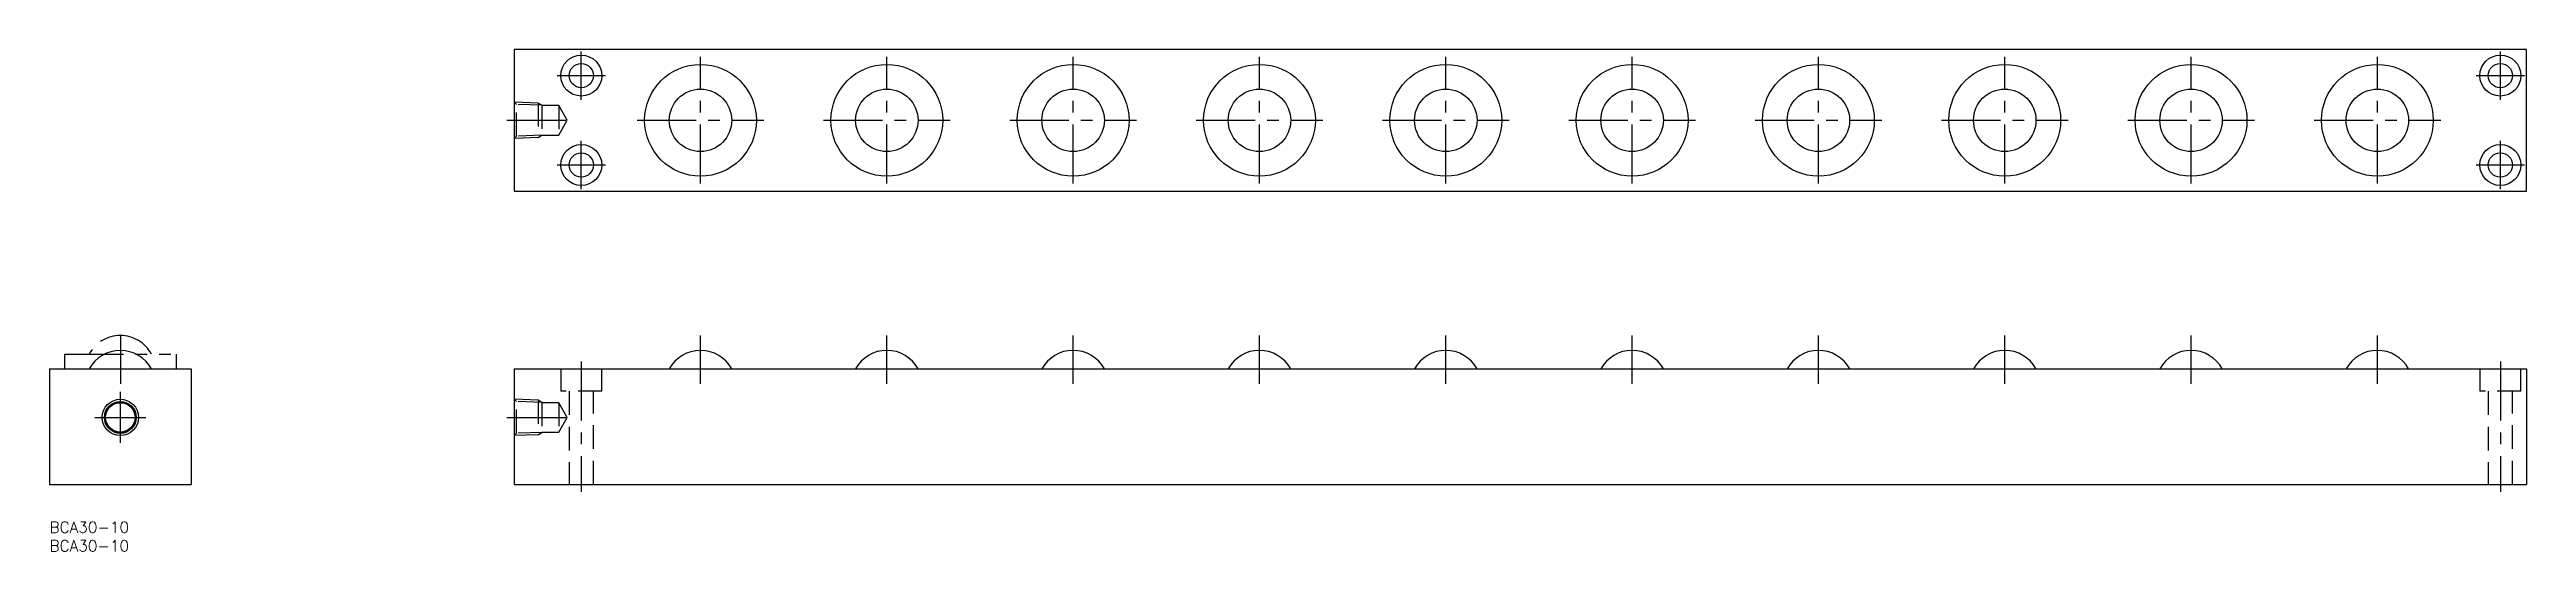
# Model space of a CAD drawing. Extents: x 0 to 665, y -8 to 127.
import ezdxf

# ---------------------------------------------------------------- set-up
doc = ezdxf.new("R2010")
doc.units = 0
doc.header["$LTSCALE"] = 0.5
for name, pattern in [('CENTER', [50.8, 31.75, -6.35, 6.35, -6.35]), ('DASHED', [19.05, 12.7, -6.35]), ('PHANTOM', [63.5, 31.75, -6.35, 6.35, -6.35, 6.35, -6.35])]:
    doc.linetypes.add(name, pattern=pattern)
for name, color, linetype in [('MSM_CENTER', 1, 'CENTER'), ('MSM_CONTINUOUS', 7, 'CONTINUOUS'), ('MSM_DASHED', 4, 'DASHED'), ('MSM_IMAGINARY', 6, 'PHANTOM'), ('MSM_NARROW', 5, 'CONTINUOUS'), ('MSM_PART_NUMBER', 7, 'CONTINUOUS')]:
    doc.layers.add(name, color=color, linetype=linetype)
doc.styles.get("Standard").update_dxf_attribs({"font": 'txt.shx', "height": 3, "bigfont": 'bigfont.shx'})

# ---------------------------------------------------------------- blocks, each defined once
blk = doc.blocks.new('*U45')
at = {"layer": 'MSM_PART_NUMBER'}
blk.add_text('BCA30-10', height=3, dxfattribs=at).set_placement((0, -3))
blk = doc.blocks.new('*U46')
at = {"layer": 'MSM_PART_NUMBER'}
blk.add_text('BCA30-10', height=3, dxfattribs=at).set_placement((0, -8))

msp = doc.modelspace()

# ---------------------------------------------------------------- linework, layer by layer
at = {"layer": 'MSM_CENTER'}
for p, q in [((136.19, 119.76), (149.19, 119.76)), ((142.69, 113.26), (142.69, 126.26)), ((174.69, 90.76), (174.69, 124.76)), ((224.69, 90.76), (224.69, 124.76)), ((274.69, 90.76), (274.69, 124.76)), ((324.69, 90.76), (324.69, 124.76)), ((374.69, 90.76), (374.69, 124.76)), ((424.69, 90.76), (424.69, 124.76)), ((474.69, 90.76), (474.69, 124.76)), ((524.69, 90.76), (524.69, 124.76)), ((574.69, 90.76), (574.69, 124.76)), ((624.69, 90.76), (624.69, 124.76)), ((651.19, 119.76), (664.19, 119.76)), ((657.69, 113.26), (657.69, 126.26)), ((122.69, 107.76), (140.92, 107.76)), ((157.69, 107.76), (191.69, 107.76)), ((207.69, 107.76), (241.69, 107.76)), ((257.69, 107.76), (291.69, 107.76)), ((307.69, 107.76), (341.69, 107.76)), ((357.69, 107.76), (391.69, 107.76)), ((407.69, 107.76), (441.69, 107.76)), ((457.69, 107.76), (491.69, 107.76)), ((507.69, 107.76), (541.69, 107.76)), ((557.69, 107.76), (591.69, 107.76)), ((607.69, 107.76), (641.69, 107.76)), ((142.69, 89.26), (142.69, 102.26)), ((657.69, 89.26), (657.69, 102.26)), ((136.19, 95.76), (149.19, 95.76)), ((651.19, 95.76), (664.19, 95.76)), ((19, 50), (19, 37)), ((174.69, 37), (174.69, 50)), ((224.69, 37), (224.69, 50)), ((274.69, 37), (274.69, 50)), ((324.69, 37), (324.69, 50)), ((374.69, 37), (374.69, 50)), ((424.69, 37), (424.69, 50)), ((474.69, 37), (474.69, 50)), ((524.69, 37), (524.69, 50)), ((574.69, 37), (574.69, 50)), ((624.69, 37), (624.69, 50)), ((142.69, 43), (142.69, 8)), ((657.69, 43), (657.69, 8)), ((19, 21.14), (19, 34.86)), ((12.14, 28), (25.86, 28)), ((122.69, 28), (140.92, 28))]:
    msp.add_line(p, q, dxfattribs=at)
at = {"layer": 'MSM_CONTINUOUS'}
for p, q in [((124.69, 126.76), (124.69, 88.76)), ((664.69, 126.76), (124.69, 126.76)), ((664.69, 88.76), (664.69, 126.76)), ((124.69, 88.76), (664.69, 88.76)), ((0, 41), (38, 41)), ((0, 41), (0, 10)), ((38, 41), (38, 10)), ((124.69, 41), (664.69, 41)), ((124.69, 41), (124.69, 10)), ((664.69, 41), (664.69, 10)), ((0, 10), (38, 10)), ((124.69, 10), (664.69, 10))]:
    msp.add_line(p, q, dxfattribs=at)
for centre, radius in [((142.69, 119.76), 5.5), ((142.69, 119.76), 3.25), ((174.69, 107.76), 15), ((224.69, 107.76), 15), ((274.69, 107.76), 15), ((324.69, 107.76), 15), ((374.69, 107.76), 15), ((424.69, 107.76), 15), ((474.69, 107.76), 15), ((524.69, 107.76), 15), ((574.69, 107.76), 15), ((624.69, 107.76), 15), ((657.69, 119.76), 5.5), ((657.69, 119.76), 3.25), ((174.69, 107.76), 8.38), ((224.69, 107.76), 8.38), ((274.69, 107.76), 8.38), ((324.69, 107.76), 8.38), ((374.69, 107.76), 8.38), ((424.69, 107.76), 8.38), ((474.69, 107.76), 8.38), ((524.69, 107.76), 8.38), ((574.69, 107.76), 8.38), ((624.69, 107.76), 8.38), ((142.69, 95.76), 5.5), ((657.69, 95.76), 5.5), ((142.69, 95.76), 3.25), ((657.69, 95.76), 3.25), ((19, 28), 4.28), ((19, 28), 4.02), ((19, 28), 3.95)]:
    msp.add_circle(centre, radius, dxfattribs=at)
for centre, radius in [((19, 36.47), 9.52), ((174.69, 36.47), 9.52), ((224.69, 36.47), 9.53), ((274.69, 36.47), 9.53), ((324.69, 36.47), 9.53), ((374.69, 36.47), 9.53), ((424.69, 36.47), 9.53), ((474.69, 36.47), 9.53), ((524.69, 36.47), 9.53), ((574.69, 36.47), 9.53), ((624.69, 36.47), 9.53)]:
    msp.add_arc(centre, radius, 28.36362, 151.63638, dxfattribs=at)
at = {"layer": 'MSM_DASHED'}
for p, q in [((131.09, 112.4), (124.69, 112.63)), ((125.3, 112.02), (124.69, 112.63)), ((132.09, 111.79), (125.3, 112.02)), ((125.3, 103.5), (125.3, 112.02)), ((132.09, 111.79), (131.09, 112.4)), ((131.09, 112.4), (131.09, 103.12)), ((132.09, 111.79), (132.09, 103.74)), ((136.63, 111.71), (132.09, 111.71)), ((136.63, 111.71), (136.63, 103.81)), ((138.92, 107.76), (136.63, 111.71)), ((136.63, 103.81), (138.92, 107.76)), ((125.3, 103.5), (124.69, 102.9)), ((131.09, 103.12), (124.69, 102.9)), ((132.09, 103.74), (125.3, 103.5)), ((131.09, 103.12), (132.09, 103.74)), ((132.09, 103.81), (136.63, 103.81)), ((137.19, 41), (137.19, 35)), ((148.19, 35), (148.19, 41)), ((652.19, 41), (652.19, 35)), ((663.19, 35), (663.19, 41)), ((148.19, 35), (137.19, 35)), ((139.44, 35), (139.44, 10)), ((145.94, 10), (145.94, 35)), ((663.19, 35), (652.19, 35)), ((654.44, 35), (654.44, 10)), ((660.94, 10), (660.94, 35)), ((131.09, 32.64), (124.69, 32.86)), ((125.3, 32.26), (124.69, 32.86)), ((132.09, 32.02), (125.3, 32.26)), ((125.3, 23.74), (125.3, 32.26)), ((132.09, 32.02), (131.09, 32.64)), ((131.09, 32.64), (131.09, 23.36)), ((132.09, 32.02), (132.09, 23.98)), ((136.63, 31.95), (132.09, 31.95)), ((136.63, 31.95), (136.63, 24.05)), ((138.92, 28), (136.63, 31.95)), ((136.63, 24.05), (138.92, 28)), ((125.3, 23.74), (124.69, 23.14)), ((131.09, 23.36), (124.69, 23.14)), ((132.09, 23.98), (125.3, 23.74)), ((131.09, 23.36), (132.09, 23.98)), ((132.09, 24.05), (136.63, 24.05))]:
    msp.add_line(p, q, dxfattribs=at)
at = {"layer": 'MSM_IMAGINARY'}
for p, q in [((4, 45), (4, 41)), ((4, 45), (34, 45)), ((34, 45), (34, 41))]:
    msp.add_line(p, q, dxfattribs=at)
msp.add_arc((19, 40.47), 9.52, 28.36362, 151.63638, dxfattribs=at)
at = {"layer": 'MSM_NARROW'}
msp.add_circle((19, 28), 4.86, dxfattribs=at)

# ---------------------------------------------------------------- block references
at = {"layer": 'MSM_CONTINUOUS'}
for name in ['*U45', '*U46']:
    msp.add_blockref(name, (0, 0), dxfattribs=at)

doc.saveas('drawing.dxf')
